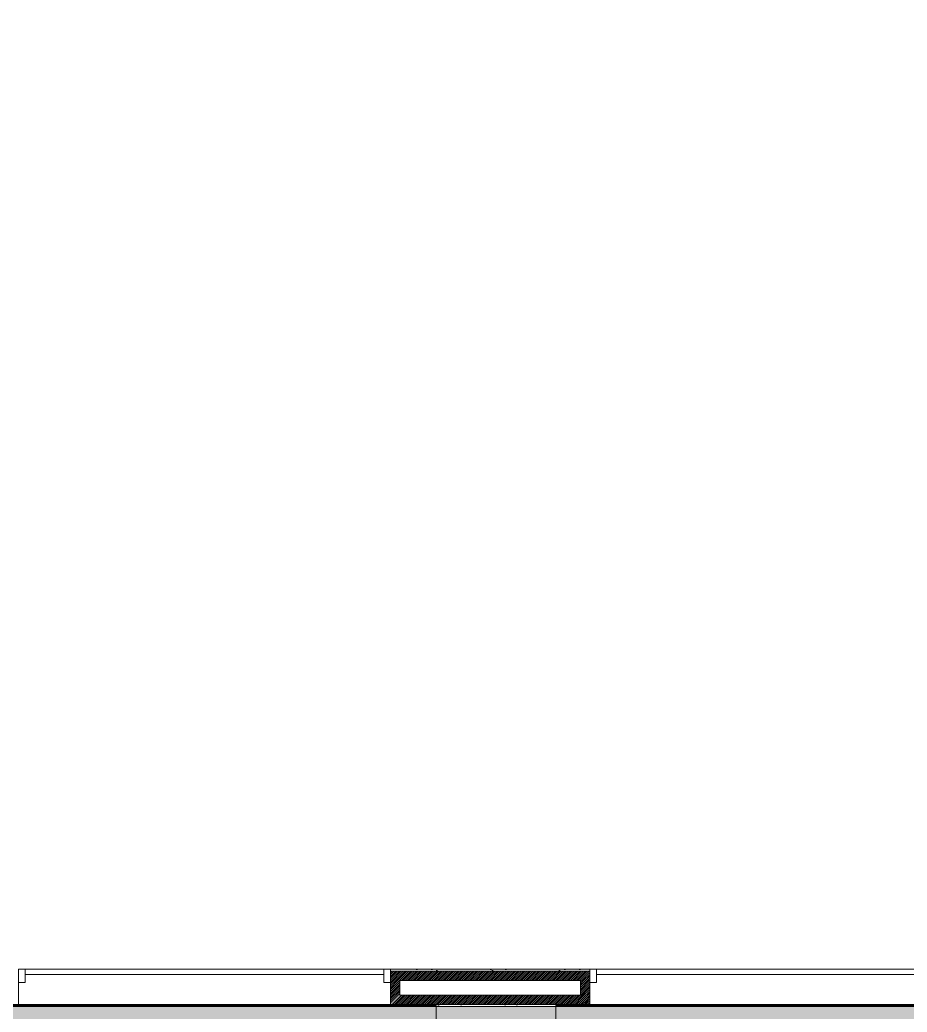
# Model space of a CAD drawing. Header units: millimetres. Extents: x 141848 to 1648660, y -821378 to -151356.
# Drawn here: x 208964 to 215645, y -188453 to -180983 of the extents above; entities that cross this region are included whole.
import ezdxf

# ---------------------------------------------------------------- set-up
doc = ezdxf.new("R2010")
doc.units = ezdxf.units.MM
doc.header["$MEASUREMENT"] = 0
doc.linetypes.add('Wipeout_Contour', pattern=[1000, 0, -1000])
for name, color, linetype in [('Nouveau_0', 7, 'Continuous'), ('Portes ARCHICAD', 7, 'Continuous'), ('Sols_ Dalles', 7, 'Continuous')]:
    doc.layers.add(name, color=color, linetype=linetype)
pattern_1 = [(45, (0, 175), (-55.68466, 55.68466), [0, -52.5, 0, -78.75]), (110, (175, 175), (74.000794, 26.934086), [0, -38.5, 0, -66.5])]
pattern_2 = [(45, (0, 0), (-7.0710678, 7.0710678), [])]

# ---------------------------------------------------------------- blocks, each defined once
blk = doc.blocks.new('Porte garage coulissante verticale 25')
at = {"layer": 'Portes ARCHICAD', "color": 7, "linetype": 'Continuous', "lineweight": 5}
for p, q in [((-1350, 0), (-1400, 0)), ((-1400, 0), (-1400, -100)), ((-1400, 0), (-1400, -15)), ((-1400, 0), (-1400, -15)), ((1350, 0), (-1350, 0)), ((-1350, 0), (-1350, -40)), ((-1350, -100), (-1350, 0)), ((1350, -40), (1350, 0)), ((1400, 0), (1350, 0)), ((1350, 0), (1350, -100)), ((1400, -100), (1400, 0)), ((1400, 0), (1400, -15)), ((1400, 0), (1400, -15)), ((-1400, -15), (-1400, -85)), ((-1400, -15), (-1400, -85)), ((-1350, -40), (1350, -40)), ((1400, -15), (1400, -85)), ((1400, -15), (1400, -85)), ((-1400, -85), (-1400, -100)), ((-1400, -85), (-1400, -100)), ((-1400, -85), (-1400, -100)), ((-1400, -85), (-1400, -100)), ((-1400, -100), (-1350, -100)), ((-1400, -100), (-1400, -195)), ((-1400, -100), (-1400, -195)), ((1350, -100), (1400, -100)), ((1400, -85), (1400, -100)), ((1400, -85), (1400, -100)), ((1400, -85), (1400, -100)), ((1400, -85), (1400, -100)), ((1400, -100), (1400, -195)), ((1400, -100), (1400, -195)), ((-1400, -195), (-1400, -265)), ((-1400, -195), (-1400, -265)), ((1400, -195), (1400, -265)), ((1400, -195), (1400, -265)), ((-1400, -265), (-1400, -280)), ((1400, -265), (1400, -280))]:
    blk.add_line(p, q, dxfattribs=at)
blk = doc.blocks.new('Mur_5_1', base_point=(219205.5, -188410.6))
at = {"color": 254, "linetype": 'Wipeout_Contour', "lineweight": 0, "ltscale": 1135286.371160348}
blk.add_wipeout([(211755.3, -188145.6), (213255.3, -188145.6), (213255.3, -188130.6), (211755.3, -188130.6)], dxfattribs=at)
at = {"color": 254, "linetype": 'Wipeout_Contour', "lineweight": 0, "ltscale": 1135989.297993285}
blk.add_wipeout([(213255.3, -188395.6), (211755.3, -188395.6), (211755.3, -188410.6), (213255.3, -188410.6)], dxfattribs=at)
at = {"linetype": 'Continuous', "lineweight": 5, "true_color": 0x5f5f5f}
h = blk.add_hatch(dxfattribs=at)
h.set_pattern_fill('Enduit_0001', color=251, style=0, pattern_type=2)
h.set_pattern_definition(pattern_1)
h.paths.add_polyline_path([(211755.3, -188145.6), (213255.3, -188145.6), (213255.3, -188130.6), (211755.3, -188130.6)])
h = blk.add_hatch(dxfattribs=at)
h.set_pattern_fill('Enduit_0001', color=251, style=0, pattern_type=2)
h.set_pattern_definition(pattern_1)
h.paths.add_polyline_path([(213255.3, -188395.6), (211755.3, -188395.6), (211755.3, -188410.6), (213255.3, -188410.6)])
at = {"color": 254, "linetype": 'Wipeout_Contour', "lineweight": 0, "ltscale": 1135876.376594413}
blk.add_wipeout([(211755.3, -188395.6), (213255.3, -188395.6), (213185.3, -188325.6), (211825.3, -188325.6)], dxfattribs=at)
at = {"linetype": 'Continuous', "lineweight": 5, "true_color": 0x5f5f5f}
h = blk.add_hatch(dxfattribs=at)
h.set_pattern_fill('Briques_terre_cuite__int_97', color=251, style=0, pattern_type=2)
h.set_pattern_definition(pattern_2)
h.paths.add_polyline_path([(211755.3, -188395.6), (213255.3, -188395.6), (213185.3, -188325.6), (211825.3, -188325.6)])
at = {"color": 254, "linetype": 'Wipeout_Contour', "lineweight": 0, "ltscale": 1135637.467127154}
blk.add_wipeout([(211825.3, -188325.6), (213185.3, -188325.6), (213185.3, -188215.6), (211825.3, -188215.6)], dxfattribs=at)
at = {"color": 254, "linetype": 'Wipeout_Contour', "lineweight": 0, "ltscale": 1135399.072251133}
blk.add_wipeout([(211755.3, -188215.6), (213255.3, -188215.6), (213255.3, -188145.6), (211755.3, -188145.6)], dxfattribs=at)
at = {"linetype": 'Continuous', "lineweight": 5, "true_color": 0x5f5f5f}
h = blk.add_hatch(dxfattribs=at)
h.set_pattern_fill('Briques_terre_cuite__int_97', color=251, style=0, pattern_type=2)
h.set_pattern_definition(pattern_2)
h.paths.add_polyline_path([(211755.3, -188215.6), (213255.3, -188215.6), (213255.3, -188145.6), (211755.3, -188145.6)])
at = {"color": 7, "linetype": 'Continuous', "lineweight": 5}
for p, q in [((211755.3, -188130.6), (211755.3, -188145.6)), ((213255.3, -188145.6), (211755.3, -188145.6)), ((213255.3, -188130.6), (213255.3, -188145.6))]:
    blk.add_line(p, q, dxfattribs=at)
at = {"color": 7, "linetype": 'Continuous', "lineweight": 5, "flags": 128}
blk.add_lwpolyline([(213255.3, -188130.6), (211755.3, -188130.6)], dxfattribs=at)
at = {"color": 254, "linetype": 'Wipeout_Contour', "lineweight": 0, "ltscale": 1133543.183899774}
blk.add_wipeout([(211825.3, -188325.6), (211825.3, -188215.6), (211755.3, -188215.6), (211755.3, -188395.6)], dxfattribs=at)
at = {"color": 254, "linetype": 'Wipeout_Contour', "lineweight": 0, "ltscale": 1137824.404044742}
blk.add_wipeout([(213185.3, -188325.6), (213255.3, -188395.6), (213255.3, -188215.6), (213185.3, -188215.6)], dxfattribs=at)
at = {"linetype": 'Continuous', "lineweight": 5, "true_color": 0x5f5f5f}
h = blk.add_hatch(dxfattribs=at)
h.set_pattern_fill('Briques_terre_cuite__int_97', color=251, style=0, pattern_type=2)
h.set_pattern_definition(pattern_2)
h.paths.add_polyline_path([(211825.3, -188325.6), (211825.3, -188215.6), (211755.3, -188215.6), (211755.3, -188395.6)])
h = blk.add_hatch(dxfattribs=at)
h.set_pattern_fill('Briques_terre_cuite__int_97', color=251, style=0, pattern_type=2)
h.set_pattern_definition(pattern_2)
h.paths.add_polyline_path([(213185.3, -188325.6), (213255.3, -188395.6), (213255.3, -188215.6), (213185.3, -188215.6)])
at = {"color": 7, "linetype": 'Continuous', "lineweight": 5}
for p, q in [((211755.3, -188145.6), (211755.3, -188215.6)), ((213255.3, -188145.6), (213255.3, -188215.6)), ((211755.3, -188215.6), (211755.3, -188230.6)), ((211755.3, -188215.6), (211755.3, -188230.6)), ((211755.3, -188230.6), (211755.3, -188325.6)), ((211755.3, -188230.6), (211755.3, -188325.6)), ((211825.3, -188215.6), (213185.3, -188215.6)), ((211825.3, -188325.6), (211825.3, -188215.6)), ((213185.3, -188325.6), (213185.3, -188215.6)), ((213255.3, -188215.6), (213255.3, -188230.6)), ((213255.3, -188215.6), (213255.3, -188230.6)), ((213255.3, -188230.6), (213255.3, -188325.6)), ((213255.3, -188230.6), (213255.3, -188325.6)), ((211755.3, -188325.6), (211755.3, -188395.6)), ((211755.3, -188325.6), (211755.3, -188395.6)), ((211825.3, -188325.6), (213185.3, -188325.6)), ((213255.3, -188325.6), (213255.3, -188395.6)), ((213255.3, -188325.6), (213255.3, -188395.6)), ((211755.3, -188395.6), (213255.3, -188395.6)), ((211755.3, -188395.6), (211755.3, -188410.6)), ((213255.3, -188395.6), (213255.3, -188410.6))]:
    blk.add_line(p, q, dxfattribs=at)
at = {"color": 7, "linetype": 'Continuous', "lineweight": 5, "flags": 128}
blk.add_lwpolyline([(211755.3, -188410.6), (213255.3, -188410.6)], dxfattribs=at)
at = {"layer": 'Portes ARCHICAD', "color": 7, "linetype": 'Continuous', "lineweight": 5, "zscale": 1000}
for p in [(210355.3, -188130.6), (214655.3, -188130.6)]:
    blk.add_blockref('Porte garage coulissante verticale 25', p, dxfattribs=at)
blk = doc.blocks.new('Loading-Equipment_Dock-shelters_NORSUD_Retractible-Gate')
at = {"color": 251, "linetype": 'Continuous', "lineweight": 5, "true_color": 0x5f5f5f, "flags": 128}
for points in [[(-1636.016, -30.00005), (-1635, -30.00005), (1635, -30.00005), (1636.016, -30.00005), (1641.756, -30.00005), (1647.626, -30.00005), (1653.553, -30.00005), (1659.454, -30.00005), (1665.239, -30.00005), (1670.814, -30.00005), (1676.084, -30.00005), (1680.962, -30.00005), (1685.37, -30.00005), (1689.244, -30.00005), (1692.538, -30.00005), (1695.224, -30.00005), (1697.296, -30.00005), (1698.762, -30.00005), (1699.648, -30.00005), (1700, -30.00005), (1699.992, 0), (1699.648, 0), (1698.762, 0), (1697.296, 0), (1695.224, 0), (1692.538, 0), (1689.244, 0), (1685.37, 0), (1680.962, 0), (1676.084, 0), (1670.814, 0), (1665.239, 0), (1659.454, 0), (1653.553, 0), (1647.626, 0), (1641.756, 0), (1636.016, 0), (1635, 0), (-1635, 0), (-1636.016, 0), (-1641.756, 0), (-1647.626, 0), (-1653.553, 0), (-1659.454, 0), (-1665.24, 0), (-1670.814, 0), (-1676.084, 0), (-1680.962, 0), (-1685.37, 0), (-1689.244, 0), (-1692.538, 0), (-1695.224, 0), (-1697.296, 0), (-1698.762, 0), (-1699.648, 0), (-1700, 0), (-1699.992, -30.00005), (-1699.648, -30.00005), (-1698.762, -30.00005), (-1697.296, -30.00005), (-1695.224, -30.00005), (-1692.538, -30.00005), (-1689.244, -30.00005), (-1685.37, -30.00005), (-1680.962, -30.00005), (-1676.084, -30.00005), (-1670.814, -30.00005), (-1665.24, -30.00005), (-1659.454, -30.00005), (-1653.553, -30.00005), (-1647.626, -30.00005), (-1641.756, -30.00005)], [(-1700, -596.3749), (1700, -596.3749), (1700, -33.00335), (-1700, -33.00335)]]:
    blk.add_lwpolyline(points, close=True, dxfattribs=at)

msp = doc.modelspace()

# ---------------------------------------------------------------- hatches: boundary and pattern name
at = {"layer": 'Sols_ Dalles', "linetype": 'Continuous', "lineweight": 0, "true_color": 0x2e271c}
msp.add_hatch(color=250, dxfattribs=at).paths.add_polyline_path([(161503.433, -171995.57), (161503.433, -230015.57), (161503.433, -260810.571), (196775.042, -260810.571), (196775.042, -260795.571), (196775.042, -258649.982), (196775.042, -258010.558), (196775.042, -222495.57), (186955.542, -222495.57), (186955.542, -218295.57), (196754.55, -218295.57), (196754.55, -204495.57), (193355.542, -204495.57), (193355.542, -195161.535), (195576.034, -195161.535), (195576.034, -189810.571), (217805.542, -189810.571), (217805.542, -253395.57), (217805.542, -253415.571), (219205.542, -253415.571), (219205.542, -253395.57), (219205.542, -188410.571), (191955.542, -188410.571), (191955.542, -190035.076), (194140.476, -190023.061), (194160.967, -193749.52), (191976.034, -193761.535), (191955.542, -200380.57), (191955.542, -205895.57), (195354.55, -205895.57), (195354.55, -216895.57), (185555.542, -216895.57), (185555.542, -223895.57), (195354.55, -223895.57), (195354.55, -258649.982), (195354.55, -259410.571), (163990.222, -259410.571), (162860.681, -259410.571), (162860.681, -231415.57), (162860.681, -173395.57), (244226.034, -173395.57), (244226.034, -248005.571), (245626.034, -248005.571), (246426.034, -248005.571), (246426.034, -251817.03), (245610.045, -251817.03), (244211.034, -251817.03), (244211.034, -253395.571), (246426.034, -253395.571), (247826.034, -253395.571), (247826.034, -248005.571), (247826.034, -246605.571), (245626.034, -246605.571), (245626.034, -171995.57)])

# ---------------------------------------------------------------- linework, layer by layer
at = {"layer": 'Sols_ Dalles', "color": 250, "linetype": 'Continuous', "lineweight": 5, "true_color": 0x1f1f1f}
msp.add_lwpolyline([(219205.542, -253395.57), (219205.542, -188410.571), (191955.542, -188410.571), (191955.542, -200380.57), (191955.542, -205895.57), (195354.55, -205895.57), (195354.55, -216895.57), (185555.542, -216895.57), (185555.542, -223895.57), (195354.55, -223895.57), (195354.55, -258649.982)], dxfattribs=at)

# ---------------------------------------------------------------- next in the draw order: block references
at = {"color": 7, "lineweight": 5}
msp.add_blockref('Mur_5_1', (219205.542, -188410.571), dxfattribs=at)

# ---------------------------------------------------------------- next in the draw order: linework, layer by layer
at = {"layer": 'Nouveau_0', "color": 7, "linetype": 'Continuous', "lineweight": 5}
msp.add_lwpolyline([(219226.034, -173395.57), (219226.034, -188395.57), (162876.034, -188395.57), (162876.034, -173395.57)], close=True, dxfattribs=at)

# ---------------------------------------------------------------- next in the draw order: block references
at = {"color": 251, "linetype": 'Continuous', "lineweight": 5, "true_color": 0x5f5f5f, "xscale": -1, "zscale": 1000, "rotation": 180}
for p in [(210399.577, -188999.342), (214699.577, -188999.342)]:
    msp.add_blockref('Loading-Equipment_Dock-shelters_NORSUD_Retractible-Gate', p, dxfattribs=at)

doc.saveas('drawing.dxf')
